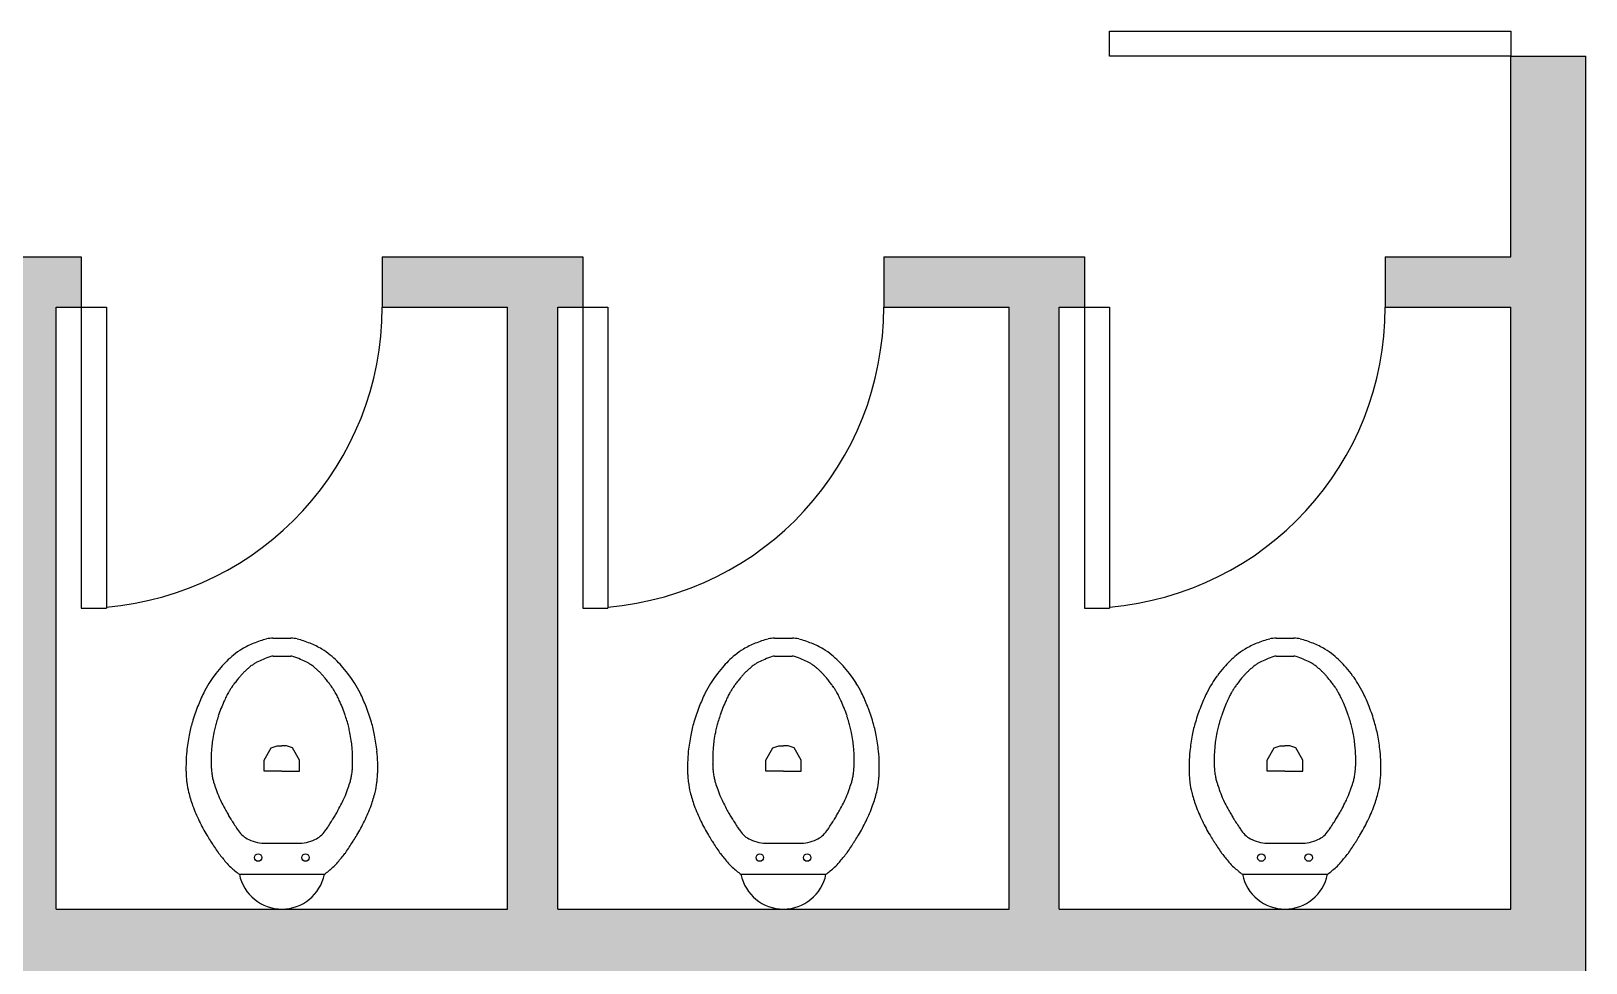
# Model space of a CAD drawing. Header units: metres. Extents: x 95 to 486, y 2972 to 3465.
# Drawn here: x 177.312 to 180.412, y 3035.162 to 3037.019 of the extents above; entities that cross this region are included whole.
import ezdxf

# ---------------------------------------------------------------- set-up
doc = ezdxf.new("R2010")
doc.units = ezdxf.units.M
for name, color, linetype in [('0_MUROS', 7, 'Continuous'), ('0_PUERTAS-VENTANAS', 3, 'Continuous'), ('0_SANITARIOS', 1, 'Continuous')]:
    doc.layers.add(name, color=color, linetype=linetype)

msp = doc.modelspace()

# ---------------------------------------------------------------- hatches: boundary and pattern name
at = {"layer": '0_MUROS'}
msp.add_hatch(color=256, dxfattribs=at).paths.add_polyline_path([(180.4124, 3036.9693), (180.2624, 3036.9693), (180.2624, 3036.5693), (180.0124, 3036.5693), (180.0124, 3036.4693), (180.2624, 3036.4693), (180.2624, 3035.2693), (179.3624, 3035.2693), (179.3624, 3036.4693), (179.4124, 3036.4693), (179.4124, 3036.5693), (179.0124, 3036.5693), (179.0124, 3036.4693), (179.2624, 3036.4693), (179.2624, 3035.2693), (178.3624, 3035.2693), (178.3624, 3036.4693), (178.4124, 3036.4693), (178.4124, 3036.5693), (178.0124, 3036.5693), (178.0124, 3036.4693), (178.2624, 3036.4693), (178.2624, 3035.2693), (177.3624, 3035.2693), (177.3624, 3036.4693), (177.4124, 3036.4693), (177.4124, 3036.5693), (177.0124, 3036.5693), (177.0124, 3036.4693), (177.2624, 3036.4693), (177.2624, 3035.2693), (176.3624, 3035.2693), (176.3624, 3036.4693), (176.4124, 3036.4693), (176.4124, 3036.5693), (176.3624, 3036.5693), (176.3624, 3036.9693), (176.2624, 3036.9693), (176.2624, 3035.2693), (175.3624, 3035.2693), (175.3624, 3036.5693), (175.2624, 3036.5693), (175.2624, 3035.2693), (174.3624, 3035.2693), (174.3624, 3036.5693), (174.2624, 3036.5693), (174.2624, 3035.2693), (170.9124, 3035.2693), (170.9124, 3035.1193), (174.2624, 3035.1193), (174.2624, 3033.8193), (174.3624, 3033.8193), (174.3624, 3035.1193), (175.2624, 3035.1193), (175.2624, 3033.8193), (175.3624, 3033.8193), (175.3624, 3035.1193), (176.2624, 3035.1193), (176.2624, 3033.4193), (176.3624, 3033.4193), (176.3624, 3035.1193), (177.2624, 3035.1193), (177.2624, 3033.9193), (177.0124, 3033.9193), (177.0124, 3033.8193), (177.4124, 3033.8193), (177.4124, 3033.9193), (177.3624, 3033.9193), (177.3624, 3035.1193), (178.2624, 3035.1193), (178.2624, 3033.9193), (178.0124, 3033.9193), (178.0124, 3033.8193), (178.4124, 3033.8193), (178.4124, 3033.9193), (178.3624, 3033.9193), (178.3624, 3035.1193), (179.2624, 3035.1193), (179.2624, 3033.9193), (179.0124, 3033.9193), (179.0124, 3033.8193), (179.4124, 3033.8193), (179.4124, 3033.9193), (179.3624, 3033.9193), (179.3624, 3035.1193), (180.2624, 3035.1193), (180.2624, 3033.9193), (180.0124, 3033.9193), (180.0124, 3033.8193), (180.2624, 3033.8193), (180.2624, 3033.4193), (180.4124, 3033.4193)])

# ---------------------------------------------------------------- linework, layer by layer
for p, q in [((180.2624, 3036.5693), (180.2624, 3036.9693)), ((180.2624, 3036.9693), (180.4124, 3036.9693)), ((180.4124, 3033.4193), (180.4124, 3036.9693)), ((177.0124, 3036.5693), (177.4124, 3036.5693)), ((177.4124, 3036.5693), (177.4124, 3036.4693)), ((178.0124, 3036.5693), (178.0124, 3036.4693)), ((178.0124, 3036.5693), (178.4124, 3036.5693)), ((178.4124, 3036.5693), (178.4124, 3036.4693)), ((179.0124, 3036.5693), (179.0124, 3036.4693)), ((179.0124, 3036.5693), (179.4124, 3036.5693)), ((179.4124, 3036.5693), (179.4124, 3036.4693)), ((180.0124, 3036.5693), (180.0124, 3036.4693)), ((180.0124, 3036.5693), (180.2624, 3036.5693)), ((177.3624, 3036.4693), (177.4124, 3036.4693)), ((177.3624, 3035.2693), (177.3624, 3036.4693)), ((178.0124, 3036.4693), (178.2624, 3036.4693)), ((178.2624, 3035.2693), (178.2624, 3036.4693)), ((178.3624, 3035.2693), (178.3624, 3036.4693)), ((178.3624, 3036.4693), (178.4124, 3036.4693)), ((179.0124, 3036.4693), (179.2624, 3036.4693)), ((179.2624, 3035.2693), (179.2624, 3036.4693)), ((179.3624, 3035.2693), (179.3624, 3036.4693)), ((179.3624, 3036.4693), (179.4124, 3036.4693)), ((180.0124, 3036.4693), (180.2624, 3036.4693)), ((180.2624, 3035.2693), (180.2624, 3036.4693)), ((177.3624, 3035.2693), (178.2624, 3035.2693)), ((178.3624, 3035.2693), (179.2624, 3035.2693)), ((179.3624, 3035.2693), (180.2624, 3035.2693))]:
    msp.add_line(p, q, dxfattribs=at)
at = {"layer": '0_PUERTAS-VENTANAS'}
for p, q in [((179.4624, 3036.9693), (179.4624, 3037.0193)), ((179.4624, 3037.0193), (180.2624, 3037.0193)), ((180.2624, 3037.0193), (180.2624, 3036.9693)), ((180.2624, 3036.9693), (179.4624, 3036.9693)), ((177.4124, 3036.4693), (177.4124, 3035.8693)), ((177.4124, 3036.4693), (177.4624, 3036.4693)), ((177.4624, 3036.4693), (177.4624, 3035.8693)), ((178.4124, 3036.4693), (178.4124, 3035.8693)), ((178.4124, 3036.4693), (178.4624, 3036.4693)), ((178.4624, 3036.4693), (178.4624, 3035.8693)), ((179.4124, 3036.4693), (179.4124, 3035.8693)), ((179.4124, 3036.4693), (179.4624, 3036.4693)), ((179.4624, 3036.4693), (179.4624, 3035.8693)), ((177.4124, 3035.8693), (177.4624, 3035.8693)), ((178.4124, 3035.8693), (178.4624, 3035.8693)), ((179.4124, 3035.8693), (179.4624, 3035.8693))]:
    msp.add_line(p, q, dxfattribs=at)
at = {"layer": '0_PUERTAS-VENTANAS', "color": 5}
for centre in [(177.4124, 3036.4693), (178.4124, 3036.4693), (179.4124, 3036.4693)]:
    msp.add_arc(centre, 0.6, 274.7636, 0, dxfattribs=at)
at = {"layer": '0_SANITARIOS', "color": 2}
for p, q in [((177.7946, 3035.8093), (177.8124, 3035.8093)), ((177.8124, 3035.8093), (177.8302, 3035.8093)), ((178.7946, 3035.8093), (178.8124, 3035.8093)), ((178.8124, 3035.8093), (178.8302, 3035.8093)), ((179.7946, 3035.8093), (179.8124, 3035.8093)), ((179.8124, 3035.8093), (179.8302, 3035.8093)), ((177.7947, 3035.7735), (177.8124, 3035.7735)), ((177.8124, 3035.7735), (177.83, 3035.7735)), ((178.7947, 3035.7735), (178.8124, 3035.7735)), ((178.8124, 3035.7735), (178.83, 3035.7735)), ((179.7947, 3035.7735), (179.8124, 3035.7735)), ((179.8124, 3035.7735), (179.83, 3035.7735)), ((177.777, 3035.5659), (177.7911, 3035.5904)), ((177.7911, 3035.5904), (177.803, 3035.5945)), ((177.803, 3035.5945), (177.8124, 3035.5945)), ((177.8218, 3035.5945), (177.8124, 3035.5945)), ((177.8337, 3035.5904), (177.8218, 3035.5945)), ((177.8478, 3035.5659), (177.8337, 3035.5904)), ((178.777, 3035.5659), (178.7911, 3035.5904)), ((178.7911, 3035.5904), (178.803, 3035.5945)), ((178.803, 3035.5945), (178.8124, 3035.5945)), ((178.8218, 3035.5945), (178.8124, 3035.5945)), ((178.8337, 3035.5904), (178.8218, 3035.5945)), ((178.8478, 3035.5659), (178.8337, 3035.5904)), ((179.777, 3035.5659), (179.7911, 3035.5904)), ((179.7911, 3035.5904), (179.803, 3035.5945)), ((179.803, 3035.5945), (179.8124, 3035.5945)), ((179.8218, 3035.5945), (179.8124, 3035.5945)), ((179.8337, 3035.5904), (179.8218, 3035.5945)), ((179.8478, 3035.5659), (179.8337, 3035.5904)), ((177.777, 3035.5441), (177.777, 3035.5659)), ((177.8478, 3035.5441), (177.8478, 3035.5659)), ((178.777, 3035.5441), (178.777, 3035.5659)), ((178.8478, 3035.5441), (178.8478, 3035.5659)), ((179.777, 3035.5441), (179.777, 3035.5659)), ((179.8478, 3035.5441), (179.8478, 3035.5659)), ((177.8124, 3035.5441), (177.777, 3035.5441)), ((177.8124, 3035.5441), (177.8478, 3035.5441)), ((178.8124, 3035.5441), (178.777, 3035.5441)), ((178.8124, 3035.5441), (178.8478, 3035.5441)), ((179.8124, 3035.5441), (179.777, 3035.5441)), ((179.8124, 3035.5441), (179.8478, 3035.5441)), ((177.8124, 3035.4003), (177.7814, 3035.4003)), ((177.8434, 3035.4003), (177.8124, 3035.4003)), ((178.8124, 3035.4003), (178.7814, 3035.4003)), ((178.8434, 3035.4003), (178.8124, 3035.4003)), ((179.8124, 3035.4003), (179.7814, 3035.4003)), ((179.8434, 3035.4003), (179.8124, 3035.4003)), ((177.7276, 3035.3386), (177.8971, 3035.3386)), ((178.7276, 3035.3386), (178.8971, 3035.3386)), ((179.7276, 3035.3386), (179.8971, 3035.3386))]:
    msp.add_line(p, q, dxfattribs=at)
for centre in [(177.7652, 3035.3719), (177.8596, 3035.3719), (178.7652, 3035.3719), (178.8596, 3035.3719), (179.7652, 3035.3719), (179.8596, 3035.3719)]:
    msp.add_circle(centre, 0.00738, dxfattribs=at)
for centre, radius, start, end in [((177.839, 3035.5944), 0.2207, 104.9863, 112.0252), ((177.7946, 3035.7604), 0.0489, 90, 104.9863), ((177.8302, 3035.7604), 0.0489, 75.0137, 90), ((177.7857, 3035.5944), 0.2207, 67.9748, 75.0137), ((178.839, 3035.5944), 0.2207, 104.9863, 112.0252), ((178.7946, 3035.7604), 0.0489, 90, 104.9863), ((178.8302, 3035.7604), 0.0489, 75.0137, 90), ((178.7857, 3035.5944), 0.2207, 67.9748, 75.0137), ((179.839, 3035.5944), 0.2207, 104.9863, 112.0252), ((179.7946, 3035.7604), 0.0489, 90, 104.9863), ((179.8302, 3035.7604), 0.0489, 75.0137, 90), ((179.7857, 3035.5944), 0.2207, 67.9748, 75.0137), ((177.8695, 3035.5937), 0.2381, 130.1987, 134.5972), ((177.7917, 3035.6858), 0.1175, 120.0689, 130.1987), ((177.8261, 3035.6264), 0.1862, 112.0252, 120.0689), ((177.8478, 3035.601), 0.1811, 108.53, 113.6942), ((177.7947, 3035.7593), 0.0142, 90, 108.53), ((177.83, 3035.7593), 0.0142, 71.47, 90), ((177.777, 3035.601), 0.1811, 66.3058, 71.47), ((177.7987, 3035.6264), 0.1862, 59.9311, 67.9748), ((177.8331, 3035.6858), 0.1175, 49.8013, 59.9311), ((177.7552, 3035.5937), 0.2381, 45.4028, 49.8013), ((178.8695, 3035.5937), 0.2381, 130.1987, 134.5972), ((178.7917, 3035.6858), 0.1175, 120.0689, 130.1987), ((178.8261, 3035.6264), 0.1862, 112.0252, 120.0689), ((178.8478, 3035.601), 0.1811, 108.53, 113.6942), ((178.7947, 3035.7593), 0.0142, 90, 108.53), ((178.83, 3035.7593), 0.0142, 71.47, 90), ((178.777, 3035.601), 0.1811, 66.3058, 71.47), ((178.7987, 3035.6264), 0.1862, 59.9311, 67.9748), ((178.8331, 3035.6858), 0.1175, 49.8013, 59.9311), ((178.7552, 3035.5937), 0.2381, 45.4028, 49.8013), ((179.8695, 3035.5937), 0.2381, 130.1987, 134.5972), ((179.7917, 3035.6858), 0.1175, 120.0689, 130.1987), ((179.8261, 3035.6264), 0.1862, 112.0252, 120.0689), ((179.8478, 3035.601), 0.1811, 108.53, 113.6942), ((179.7947, 3035.7593), 0.0142, 90, 108.53), ((179.83, 3035.7593), 0.0142, 71.47, 90), ((179.777, 3035.601), 0.1811, 66.3058, 71.47), ((179.7987, 3035.6264), 0.1862, 59.9311, 67.9748), ((179.8331, 3035.6858), 0.1175, 49.8013, 59.9311), ((179.7552, 3035.5937), 0.2381, 45.4028, 49.8013), ((177.9232, 3035.5507), 0.3067, 139.2907, 143.215), ((177.8492, 3035.6144), 0.2091, 134.5972, 139.2907), ((177.9208, 3035.5608), 0.2577, 135.3572, 136.944), ((177.8332, 3035.6473), 0.1346, 132.398, 135.3572), ((177.8479, 3035.6312), 0.1563, 129.6524, 132.398), ((177.7896, 3035.7015), 0.0651, 125.1338, 129.6524), ((177.8177, 3035.6616), 0.1139, 121.7176, 125.1338), ((177.7876, 3035.7103), 0.0567, 116.0471, 121.7176), ((177.9072, 3035.4657), 0.3289, 113.6942, 116.0471), ((177.7176, 3035.4657), 0.3289, 63.9529, 66.3058), ((177.8371, 3035.7103), 0.0567, 58.2824, 63.9529), ((177.807, 3035.6616), 0.1139, 54.8662, 58.2824), ((177.8351, 3035.7015), 0.0651, 50.3476, 54.8662), ((177.7769, 3035.6312), 0.1563, 47.602, 50.3476), ((177.7916, 3035.6473), 0.1346, 44.6428, 47.602), ((177.7039, 3035.5608), 0.2577, 43.056, 44.6428), ((177.7756, 3035.6144), 0.2091, 40.7093, 45.4028), ((177.7016, 3035.5507), 0.3067, 36.785, 40.7093), ((178.9232, 3035.5507), 0.3067, 139.2907, 143.215), ((178.8492, 3035.6144), 0.2091, 134.5972, 139.2907), ((178.9208, 3035.5608), 0.2577, 135.3572, 136.944), ((178.8332, 3035.6473), 0.1346, 132.398, 135.3572), ((178.8479, 3035.6312), 0.1563, 129.6524, 132.398), ((178.7896, 3035.7015), 0.0651, 125.1338, 129.6524), ((178.8177, 3035.6616), 0.1139, 121.7176, 125.1338), ((178.7876, 3035.7103), 0.0567, 116.0471, 121.7176), ((178.9072, 3035.4657), 0.3289, 113.6942, 116.0471), ((178.7176, 3035.4657), 0.3289, 63.9529, 66.3058), ((178.8371, 3035.7103), 0.0567, 58.2824, 63.9529), ((178.807, 3035.6616), 0.1139, 54.8662, 58.2824), ((178.8351, 3035.7015), 0.0651, 50.3476, 54.8662), ((178.7769, 3035.6312), 0.1563, 47.602, 50.3476), ((178.7916, 3035.6473), 0.1346, 44.6428, 47.602), ((178.7039, 3035.5608), 0.2577, 43.056, 44.6428), ((178.7756, 3035.6144), 0.2091, 40.7093, 45.4028), ((178.7016, 3035.5507), 0.3067, 36.785, 40.7093), ((179.9232, 3035.5507), 0.3067, 139.2907, 143.215), ((179.8492, 3035.6144), 0.2091, 134.5972, 139.2907), ((179.9208, 3035.5608), 0.2577, 135.3572, 136.944), ((179.8332, 3035.6473), 0.1346, 132.398, 135.3572), ((179.8479, 3035.6312), 0.1563, 129.6524, 132.398), ((179.7896, 3035.7015), 0.0651, 125.1338, 129.6524), ((179.8177, 3035.6616), 0.1139, 121.7176, 125.1338), ((179.7876, 3035.7103), 0.0567, 116.0471, 121.7176), ((179.9072, 3035.4657), 0.3289, 113.6942, 116.0471), ((179.7176, 3035.4657), 0.3289, 63.9529, 66.3058), ((179.8371, 3035.7103), 0.0567, 58.2824, 63.9529), ((179.807, 3035.6616), 0.1139, 54.8662, 58.2824), ((179.8351, 3035.7015), 0.0651, 50.3476, 54.8662), ((179.7769, 3035.6312), 0.1563, 47.602, 50.3476), ((179.7916, 3035.6473), 0.1346, 44.6428, 47.602), ((179.7039, 3035.5608), 0.2577, 43.056, 44.6428), ((179.7756, 3035.6144), 0.2091, 40.7093, 45.4028), ((179.7016, 3035.5507), 0.3067, 36.785, 40.7093), ((177.8311, 3035.6152), 0.1942, 147.6648, 154.0435), ((177.8686, 3035.5915), 0.2386, 143.215, 147.6648), ((177.8105, 3035.6425), 0.1199, 147.6623, 150.8541), ((177.8658, 3035.6075), 0.1853, 145.4399, 147.6623), ((177.8776, 3035.5993), 0.1997, 143.2993, 145.4399), ((177.9301, 3035.5602), 0.2651, 141.2528, 143.2993), ((177.8752, 3035.6042), 0.1947, 138.865, 141.2528), ((177.861, 3035.6167), 0.1758, 136.944, 138.865), ((177.7638, 3035.6167), 0.1758, 41.135, 43.056), ((177.7495, 3035.6042), 0.1947, 38.7472, 41.135), ((177.6946, 3035.5602), 0.2651, 36.7007, 38.7472), ((177.7471, 3035.5993), 0.1997, 34.5601, 36.7007), ((177.759, 3035.6075), 0.1853, 32.3377, 34.5601), ((177.8142, 3035.6425), 0.1199, 29.1459, 32.3377), ((177.7562, 3035.5915), 0.2386, 32.3352, 36.785), ((177.7936, 3035.6152), 0.1942, 25.9565, 32.3352), ((178.8311, 3035.6152), 0.1942, 147.6648, 154.0435), ((178.8686, 3035.5915), 0.2386, 143.215, 147.6648), ((178.8105, 3035.6425), 0.1199, 147.6623, 150.8541), ((178.8658, 3035.6075), 0.1853, 145.4399, 147.6623), ((178.8776, 3035.5993), 0.1997, 143.2993, 145.4399), ((178.9301, 3035.5602), 0.2651, 141.2528, 143.2993), ((178.8752, 3035.6042), 0.1947, 138.865, 141.2528), ((178.861, 3035.6167), 0.1758, 136.944, 138.865), ((178.7638, 3035.6167), 0.1758, 41.135, 43.056), ((178.7495, 3035.6042), 0.1947, 38.7472, 41.135), ((178.6946, 3035.5602), 0.2651, 36.7007, 38.7472), ((178.7471, 3035.5993), 0.1997, 34.5601, 36.7007), ((178.759, 3035.6075), 0.1853, 32.3377, 34.5601), ((178.8142, 3035.6425), 0.1199, 29.1459, 32.3377), ((178.7562, 3035.5915), 0.2386, 32.3352, 36.785), ((178.7936, 3035.6152), 0.1942, 25.9565, 32.3352), ((179.8311, 3035.6152), 0.1942, 147.6648, 154.0435), ((179.8686, 3035.5915), 0.2386, 143.215, 147.6648), ((179.8105, 3035.6425), 0.1199, 147.6623, 150.8541), ((179.8658, 3035.6075), 0.1853, 145.4399, 147.6623), ((179.8776, 3035.5993), 0.1997, 143.2993, 145.4399), ((179.9301, 3035.5602), 0.2651, 141.2528, 143.2993), ((179.8752, 3035.6042), 0.1947, 138.865, 141.2528), ((179.861, 3035.6167), 0.1758, 136.944, 138.865), ((179.7638, 3035.6167), 0.1758, 41.135, 43.056), ((179.7495, 3035.6042), 0.1947, 38.7472, 41.135), ((179.6946, 3035.5602), 0.2651, 36.7007, 38.7472), ((179.7471, 3035.5993), 0.1997, 34.5601, 36.7007), ((179.759, 3035.6075), 0.1853, 32.3377, 34.5601), ((179.8142, 3035.6425), 0.1199, 29.1459, 32.3377), ((179.7562, 3035.5915), 0.2386, 32.3352, 36.785), ((179.7936, 3035.6152), 0.1942, 25.9565, 32.3352), ((177.9924, 3035.5367), 0.3736, 154.0435, 158.6416), ((178.0465, 3035.5296), 0.3818, 156.3425, 158.6232), ((177.8727, 3035.6058), 0.192, 153.1266, 156.3425), ((177.9123, 3035.5857), 0.2365, 150.8541, 153.1266), ((177.7124, 3035.5857), 0.2365, 26.8734, 29.1459), ((177.752, 3035.6058), 0.192, 23.6575, 26.8734), ((177.5783, 3035.5296), 0.3818, 21.3768, 23.6575), ((177.6324, 3035.5367), 0.3736, 21.3584, 25.9565), ((178.9924, 3035.5367), 0.3736, 154.0435, 158.6416), ((179.0465, 3035.5296), 0.3818, 156.3425, 158.6232), ((178.8727, 3035.6058), 0.192, 153.1266, 156.3425), ((178.9123, 3035.5857), 0.2365, 150.8541, 153.1266), ((178.7124, 3035.5857), 0.2365, 26.8734, 29.1459), ((178.752, 3035.6058), 0.192, 23.6575, 26.8734), ((178.5783, 3035.5296), 0.3818, 21.3768, 23.6575), ((178.6324, 3035.5367), 0.3736, 21.3584, 25.9565), ((179.9924, 3035.5367), 0.3736, 154.0435, 158.6416), ((180.0465, 3035.5296), 0.3818, 156.3425, 158.6232), ((179.8727, 3035.6058), 0.192, 153.1266, 156.3425), ((179.9123, 3035.5857), 0.2365, 150.8541, 153.1266), ((179.7124, 3035.5857), 0.2365, 26.8734, 29.1459), ((179.752, 3035.6058), 0.192, 23.6575, 26.8734), ((179.5783, 3035.5296), 0.3818, 21.3768, 23.6575), ((179.6324, 3035.5367), 0.3736, 21.3584, 25.9565), ((178.0022, 3035.5329), 0.3841, 158.6416, 163.5108), ((177.9166, 3035.5749), 0.2441, 161.0762, 164.075), ((178.0308, 3035.5358), 0.3649, 158.6232, 161.0762), ((177.594, 3035.5358), 0.3649, 18.9238, 21.3768), ((177.7082, 3035.5749), 0.2441, 15.925, 18.9238), ((177.6226, 3035.5329), 0.3841, 16.4892, 21.3584), ((179.0022, 3035.5329), 0.3841, 158.6416, 163.5108), ((178.9166, 3035.5749), 0.2441, 161.0762, 164.075), ((179.0308, 3035.5358), 0.3649, 158.6232, 161.0762), ((178.594, 3035.5358), 0.3649, 18.9238, 21.3768), ((178.7082, 3035.5749), 0.2441, 15.925, 18.9238), ((178.6226, 3035.5329), 0.3841, 16.4892, 21.3584), ((180.0022, 3035.5329), 0.3841, 158.6416, 163.5108), ((179.9166, 3035.5749), 0.2441, 161.0762, 164.075), ((180.0308, 3035.5358), 0.3649, 158.6232, 161.0762), ((179.594, 3035.5358), 0.3649, 18.9238, 21.3768), ((179.7082, 3035.5749), 0.2441, 15.925, 18.9238), ((179.6226, 3035.5329), 0.3841, 16.4892, 21.3584), ((178.0826, 3035.531), 0.4629, 169.4386, 173.4513), ((177.8824, 3035.5683), 0.2593, 163.5108, 169.4386), ((178.01, 3035.5544), 0.3399, 168.7198, 171.445), ((177.9566, 3035.5651), 0.2854, 166.4747, 168.7198), ((177.922, 3035.5734), 0.2498, 164.075, 166.4747), ((177.7027, 3035.5734), 0.2498, 13.5253, 15.925), ((177.6681, 3035.5651), 0.2854, 11.2802, 13.5253), ((177.6147, 3035.5544), 0.3399, 8.555, 11.2802), ((177.7423, 3035.5683), 0.2593, 10.5614, 16.4892), ((177.5422, 3035.531), 0.4629, 6.5487, 10.5614), ((179.0826, 3035.531), 0.4629, 169.4386, 173.4513), ((178.8824, 3035.5683), 0.2593, 163.5108, 169.4386), ((179.01, 3035.5544), 0.3399, 168.7198, 171.445), ((178.9566, 3035.5651), 0.2854, 166.4747, 168.7198), ((178.922, 3035.5734), 0.2498, 164.075, 166.4747), ((178.7027, 3035.5734), 0.2498, 13.5253, 15.925), ((178.6681, 3035.5651), 0.2854, 11.2802, 13.5253), ((178.6147, 3035.5544), 0.3399, 8.555, 11.2802), ((178.7423, 3035.5683), 0.2593, 10.5614, 16.4892), ((178.5422, 3035.531), 0.4629, 6.5487, 10.5614), ((180.0826, 3035.531), 0.4629, 169.4386, 173.4513), ((179.8824, 3035.5683), 0.2593, 163.5108, 169.4386), ((180.01, 3035.5544), 0.3399, 168.7198, 171.445), ((179.9566, 3035.5651), 0.2854, 166.4747, 168.7198), ((179.922, 3035.5734), 0.2498, 164.075, 166.4747), ((179.7027, 3035.5734), 0.2498, 13.5253, 15.925), ((179.6681, 3035.5651), 0.2854, 11.2802, 13.5253), ((179.6147, 3035.5544), 0.3399, 8.555, 11.2802), ((179.7423, 3035.5683), 0.2593, 10.5614, 16.4892), ((179.5422, 3035.531), 0.4629, 6.5487, 10.5614), ((177.8433, 3035.5585), 0.222, 173.4513, 179.2465), ((178.1143, 3035.5528), 0.4436, 174.8989, 176.3489), ((177.8832, 3035.5735), 0.2116, 171.445, 174.8989), ((177.7415, 3035.5735), 0.2116, 5.1011, 8.555), ((177.5104, 3035.5528), 0.4436, 3.6511, 5.1011), ((177.7814, 3035.5585), 0.222, 0.7535, 6.5487), ((178.8433, 3035.5585), 0.222, 173.4513, 179.2465), ((179.1143, 3035.5528), 0.4436, 174.8989, 176.3489), ((178.8832, 3035.5735), 0.2116, 171.445, 174.8989), ((178.7415, 3035.5735), 0.2116, 5.1011, 8.555), ((178.5104, 3035.5528), 0.4436, 3.6511, 5.1011), ((178.7814, 3035.5585), 0.222, 0.7535, 6.5487), ((179.8433, 3035.5585), 0.222, 173.4513, 179.2465), ((180.1143, 3035.5528), 0.4436, 174.8989, 176.3489), ((179.8832, 3035.5735), 0.2116, 171.445, 174.8989), ((179.7415, 3035.5735), 0.2116, 5.1011, 8.555), ((179.5104, 3035.5528), 0.4436, 3.6511, 5.1011), ((179.7814, 3035.5585), 0.222, 0.7535, 6.5487), ((178.4339, 3035.5507), 0.8127, 179.2465, 180.3871), ((178.3347, 3035.5632), 0.6634, 178.9888, 179.8168), ((177.8973, 3035.5646), 0.226, 179.8168, 181.2352), ((177.8051, 3035.5726), 0.1338, 176.3489, 178.9888), ((178.4405, 3035.5763), 0.7694, 181.2352, 181.5772), ((177.7143, 3035.5563), 0.043, 181.5772, 183.0242), ((177.729, 3035.5571), 0.0576, 183.0242, 183.8125), ((178.3172, 3035.5963), 0.6472, 183.8125, 184.0477), ((177.3075, 3035.5963), 0.6472, 355.9523, 356.1875), ((177.8196, 3035.5726), 0.1338, 1.0112, 3.6511), ((177.9104, 3035.5563), 0.043, 356.9758, 358.4228), ((177.8958, 3035.5571), 0.0576, 356.1875, 356.9758), ((177.2901, 3035.5632), 0.6634, 0.1832, 1.0112), ((177.1843, 3035.5763), 0.7694, 358.4228, 358.7648), ((177.7275, 3035.5646), 0.226, 358.7648, 0.1832), ((177.1908, 3035.5507), 0.8127, 359.6129, 0.7535), ((179.4339, 3035.5507), 0.8127, 179.2465, 180.3871), ((179.3347, 3035.5632), 0.6634, 178.9888, 179.8168), ((178.8973, 3035.5646), 0.226, 179.8168, 181.2352), ((178.8051, 3035.5726), 0.1338, 176.3489, 178.9888), ((179.4405, 3035.5763), 0.7694, 181.2352, 181.5772), ((178.7143, 3035.5563), 0.043, 181.5772, 183.0242), ((178.729, 3035.5571), 0.0576, 183.0242, 183.8125), ((179.3172, 3035.5963), 0.6472, 183.8125, 184.0477), ((178.3075, 3035.5963), 0.6472, 355.9523, 356.1875), ((178.8196, 3035.5726), 0.1338, 1.0112, 3.6511), ((178.9104, 3035.5563), 0.043, 356.9758, 358.4228), ((178.8958, 3035.5571), 0.0576, 356.1875, 356.9758), ((178.2901, 3035.5632), 0.6634, 0.1832, 1.0112), ((178.1843, 3035.5763), 0.7694, 358.4228, 358.7648), ((178.7275, 3035.5646), 0.226, 358.7648, 0.1832), ((178.1908, 3035.5507), 0.8127, 359.6129, 0.7535), ((180.4339, 3035.5507), 0.8127, 179.2465, 180.3871), ((180.3347, 3035.5632), 0.6634, 178.9888, 179.8168), ((179.8973, 3035.5646), 0.226, 179.8168, 181.2352), ((179.8051, 3035.5726), 0.1338, 176.3489, 178.9888), ((180.4405, 3035.5763), 0.7694, 181.2352, 181.5772), ((179.7143, 3035.5563), 0.043, 181.5772, 183.0242), ((179.729, 3035.5571), 0.0576, 183.0242, 183.8125), ((180.3172, 3035.5963), 0.6472, 183.8125, 184.0477), ((179.3075, 3035.5963), 0.6472, 355.9523, 356.1875), ((179.8196, 3035.5726), 0.1338, 1.0112, 3.6511), ((179.9104, 3035.5563), 0.043, 356.9758, 358.4228), ((179.8958, 3035.5571), 0.0576, 356.1875, 356.9758), ((179.2901, 3035.5632), 0.6634, 0.1832, 1.0112), ((179.1843, 3035.5763), 0.7694, 358.4228, 358.7648), ((179.7275, 3035.5646), 0.226, 358.7648, 0.1832), ((179.1908, 3035.5507), 0.8127, 359.6129, 0.7535), ((177.8079, 3035.5465), 0.1867, 180.3871, 182.7672), ((177.7659, 3035.5444), 0.1446, 182.7672, 184.8577), ((178.1768, 3035.5794), 0.557, 184.8577, 185.9227), ((177.7621, 3035.5363), 0.14, 185.9227, 194.2054), ((177.8015, 3035.5598), 0.1301, 184.0477, 185.3902), ((178.2382, 3035.601), 0.5689, 185.3902, 186.0323), ((177.7399, 3035.5484), 0.0678, 186.0323, 190.0641), ((177.8724, 3035.5719), 0.2023, 190.0641, 192.397), ((177.7688, 3035.5491), 0.0962, 192.397, 197.2573), ((177.9459, 3035.6042), 0.2817, 197.2573, 200.0968), ((177.6788, 3035.6042), 0.2817, 339.9032, 342.7427), ((177.856, 3035.5491), 0.0962, 342.7427, 347.603), ((177.7523, 3035.5719), 0.2023, 347.603, 349.9359), ((177.8848, 3035.5484), 0.0678, 349.9359, 353.9677), ((177.3865, 3035.601), 0.5689, 353.9677, 354.6098), ((177.8233, 3035.5598), 0.1301, 354.6098, 355.9523), ((177.8627, 3035.5363), 0.14, 345.7946, 354.0773), ((177.4479, 3035.5794), 0.557, 354.0773, 355.1423), ((177.8589, 3035.5444), 0.1446, 355.1423, 357.2328), ((177.8168, 3035.5465), 0.1867, 357.2328, 359.6129), ((178.8079, 3035.5465), 0.1867, 180.3871, 182.7672), ((178.7659, 3035.5444), 0.1446, 182.7672, 184.8577), ((179.1768, 3035.5794), 0.557, 184.8577, 185.9227), ((178.7621, 3035.5363), 0.14, 185.9227, 194.2054), ((178.8015, 3035.5598), 0.1301, 184.0477, 185.3902), ((179.2382, 3035.601), 0.5689, 185.3902, 186.0323), ((178.7399, 3035.5484), 0.0678, 186.0323, 190.0641), ((178.8724, 3035.5719), 0.2023, 190.0641, 192.397), ((178.7688, 3035.5491), 0.0962, 192.397, 197.2573), ((178.9459, 3035.6042), 0.2817, 197.2573, 200.0968), ((178.6788, 3035.6042), 0.2817, 339.9032, 342.7427), ((178.856, 3035.5491), 0.0962, 342.7427, 347.603), ((178.7523, 3035.5719), 0.2023, 347.603, 349.9359), ((178.8848, 3035.5484), 0.0678, 349.9359, 353.9677), ((178.3865, 3035.601), 0.5689, 353.9677, 354.6098), ((178.8233, 3035.5598), 0.1301, 354.6098, 355.9523), ((178.8627, 3035.5363), 0.14, 345.7946, 354.0773), ((178.4479, 3035.5794), 0.557, 354.0773, 355.1423), ((178.8589, 3035.5444), 0.1446, 355.1423, 357.2328), ((178.8168, 3035.5465), 0.1867, 357.2328, 359.6129), ((179.8079, 3035.5465), 0.1867, 180.3871, 182.7672), ((179.7659, 3035.5444), 0.1446, 182.7672, 184.8577), ((180.1768, 3035.5794), 0.557, 184.8577, 185.9227), ((179.7621, 3035.5363), 0.14, 185.9227, 194.2054), ((179.8015, 3035.5598), 0.1301, 184.0477, 185.3902), ((180.2382, 3035.601), 0.5689, 185.3902, 186.0323), ((179.7399, 3035.5484), 0.0678, 186.0323, 190.0641), ((179.8724, 3035.5719), 0.2023, 190.0641, 192.397), ((179.7688, 3035.5491), 0.0962, 192.397, 197.2573), ((179.9459, 3035.6042), 0.2817, 197.2573, 200.0968), ((179.6788, 3035.6042), 0.2817, 339.9032, 342.7427), ((179.856, 3035.5491), 0.0962, 342.7427, 347.603), ((179.7523, 3035.5719), 0.2023, 347.603, 349.9359), ((179.8848, 3035.5484), 0.0678, 349.9359, 353.9677), ((179.3865, 3035.601), 0.5689, 353.9677, 354.6098), ((179.8233, 3035.5598), 0.1301, 354.6098, 355.9523), ((179.8627, 3035.5363), 0.14, 345.7946, 354.0773), ((179.4479, 3035.5794), 0.557, 354.0773, 355.1423), ((179.8589, 3035.5444), 0.1446, 355.1423, 357.2328), ((179.8168, 3035.5465), 0.1867, 357.2328, 359.6129), ((177.8761, 3035.5652), 0.2576, 194.2054, 200.3092), ((177.9895, 3035.6201), 0.3281, 200.0968, 202.9816), ((177.8671, 3035.5682), 0.1952, 202.9816, 206.7224), ((177.7576, 3035.5682), 0.1952, 333.2776, 337.0184), ((177.6353, 3035.6201), 0.3281, 337.0184, 339.9032), ((177.7487, 3035.5652), 0.2576, 339.6908, 345.7946), ((178.8761, 3035.5652), 0.2576, 194.2054, 200.3092), ((178.9895, 3035.6201), 0.3281, 200.0968, 202.9816), ((178.8671, 3035.5682), 0.1952, 202.9816, 206.7224), ((178.7576, 3035.5682), 0.1952, 333.2776, 337.0184), ((178.6353, 3035.6201), 0.3281, 337.0184, 339.9032), ((178.7487, 3035.5652), 0.2576, 339.6908, 345.7946), ((179.8761, 3035.5652), 0.2576, 194.2054, 200.3092), ((179.9895, 3035.6201), 0.3281, 200.0968, 202.9816), ((179.8671, 3035.5682), 0.1952, 202.9816, 206.7224), ((179.7576, 3035.5682), 0.1952, 333.2776, 337.0184), ((179.6353, 3035.6201), 0.3281, 337.0184, 339.9032), ((179.7487, 3035.5652), 0.2576, 339.6908, 345.7946), ((177.9755, 3035.602), 0.3636, 200.3092, 205.654), ((178.1694, 3035.7204), 0.5336, 206.7224, 208.4998), ((177.8831, 3035.5649), 0.2078, 208.4998, 211.3481), ((177.7416, 3035.5649), 0.2078, 328.6519, 331.5002), ((177.4553, 3035.7204), 0.5336, 331.5002, 333.2776), ((177.6493, 3035.602), 0.3636, 334.346, 339.6908), ((178.9755, 3035.602), 0.3636, 200.3092, 205.654), ((179.1694, 3035.7204), 0.5336, 206.7224, 208.4998), ((178.8831, 3035.5649), 0.2078, 208.4998, 211.3481), ((178.7416, 3035.5649), 0.2078, 328.6519, 331.5002), ((178.4553, 3035.7204), 0.5336, 331.5002, 333.2776), ((178.6493, 3035.602), 0.3636, 334.346, 339.6908), ((179.9755, 3035.602), 0.3636, 200.3092, 205.654), ((180.1694, 3035.7204), 0.5336, 206.7224, 208.4998), ((179.8831, 3035.5649), 0.2078, 208.4998, 211.3481), ((179.7416, 3035.5649), 0.2078, 328.6519, 331.5002), ((179.4553, 3035.7204), 0.5336, 331.5002, 333.2776), ((179.6493, 3035.602), 0.3636, 334.346, 339.6908), ((177.9368, 3035.5834), 0.3207, 205.654, 211.3456), ((182.0383, 3038.0961), 5.0733, 211.3481, 211.4571), ((177.9836, 3035.6156), 0.32, 211.4571, 211.8912), ((180.9947, 3037.4892), 3.8664, 211.8912, 211.9267), ((178.088, 3035.678), 0.4417, 211.9267, 212.0315), ((177.7377, 3035.4589), 0.0285, 212.0315, 212.8376), ((194.958, 3046.5726), 20.5236, 212.83762, 212.86764), ((177.8251, 3035.5025), 0.1255, 212.8676, 213.8734), ((179.4556, 3036.5971), 2.0893, 213.8734, 214.12), ((176.1692, 3036.5971), 2.0893, 325.88, 326.1266), ((177.7997, 3035.5025), 0.1255, 326.1266, 327.1324), ((160.6667, 3046.5726), 20.5236, 327.13236, 327.16238), ((177.887, 3035.4589), 0.0285, 327.1624, 327.9685), ((177.5367, 3035.678), 0.4417, 327.9685, 328.0733), ((174.63, 3037.4892), 3.8664, 328.0733, 328.1088), ((177.6411, 3035.6156), 0.32, 328.1088, 328.5429), ((173.5864, 3038.0961), 5.0733, 328.5429, 328.6519), ((177.6879, 3035.5834), 0.3207, 328.6544, 334.346), ((178.9368, 3035.5834), 0.3207, 205.654, 211.3456), ((183.0383, 3038.0961), 5.0733, 211.3481, 211.4571), ((178.9836, 3035.6156), 0.32, 211.4571, 211.8912), ((181.9947, 3037.4892), 3.8664, 211.8912, 211.9267), ((179.088, 3035.678), 0.4417, 211.9267, 212.0315), ((178.7377, 3035.4589), 0.0285, 212.0315, 212.8376), ((195.958, 3046.5726), 20.5236, 212.83762, 212.86764), ((178.8251, 3035.5025), 0.1255, 212.8676, 213.8734), ((180.4556, 3036.5971), 2.0893, 213.8734, 214.12), ((177.1692, 3036.5971), 2.0893, 325.88, 326.1266), ((178.7997, 3035.5025), 0.1255, 326.1266, 327.1324), ((161.6667, 3046.5726), 20.5236, 327.13236, 327.16238), ((178.887, 3035.4589), 0.0285, 327.1624, 327.9685), ((178.5367, 3035.678), 0.4417, 327.9685, 328.0733), ((175.63, 3037.4892), 3.8664, 328.0733, 328.1088), ((178.6411, 3035.6156), 0.32, 328.1088, 328.5429), ((174.5864, 3038.0961), 5.0733, 328.5429, 328.6519), ((178.6879, 3035.5834), 0.3207, 328.6544, 334.346), ((179.9368, 3035.5834), 0.3207, 205.654, 211.3456), ((184.0383, 3038.0961), 5.0733, 211.3481, 211.4571), ((179.9836, 3035.6156), 0.32, 211.4571, 211.8912), ((182.9947, 3037.4892), 3.8664, 211.8912, 211.9267), ((180.088, 3035.678), 0.4417, 211.9267, 212.0315), ((179.7377, 3035.4589), 0.0285, 212.0315, 212.8376), ((196.958, 3046.5726), 20.5236, 212.83762, 212.86764), ((179.8251, 3035.5025), 0.1255, 212.8676, 213.8734), ((181.4556, 3036.5971), 2.0893, 213.8734, 214.12), ((178.1692, 3036.5971), 2.0893, 325.88, 326.1266), ((179.7997, 3035.5025), 0.1255, 326.1266, 327.1324), ((162.6667, 3046.5726), 20.5236, 327.13236, 327.16238), ((179.887, 3035.4589), 0.0285, 327.1624, 327.9685), ((179.5367, 3035.678), 0.4417, 327.9685, 328.0733), ((176.63, 3037.4892), 3.8664, 328.0733, 328.1088), ((179.6411, 3035.6156), 0.32, 328.1088, 328.5429), ((175.5864, 3038.0961), 5.0733, 328.5429, 328.6519), ((179.6879, 3035.5834), 0.3207, 328.6544, 334.346), ((180.3551, 3037.0564), 3.1523, 211.3456, 211.5687), ((177.93, 3035.5663), 0.306, 211.5687, 212.2846), ((178.202, 3035.7382), 0.6277, 212.2846, 213.3906), ((177.7667, 3035.4528), 0.0493, 214.12, 245.9305), ((177.7814, 3035.4856), 0.0852, 245.9305, 270), ((177.8434, 3035.4856), 0.0852, 270, 294.0695), ((177.858, 3035.4528), 0.0493, 294.0695, 325.88), ((177.4227, 3035.7382), 0.6277, 326.6094, 327.7154), ((177.6947, 3035.5663), 0.306, 327.7154, 328.4313), ((175.2696, 3037.0564), 3.1523, 328.4313, 328.6544), ((181.3551, 3037.0564), 3.1523, 211.3456, 211.5687), ((178.93, 3035.5663), 0.306, 211.5687, 212.2846), ((179.202, 3035.7382), 0.6277, 212.2846, 213.3906), ((178.7667, 3035.4528), 0.0493, 214.12, 245.9305), ((178.7814, 3035.4856), 0.0852, 245.9305, 270), ((178.8434, 3035.4856), 0.0852, 270, 294.0695), ((178.858, 3035.4528), 0.0493, 294.0695, 325.88), ((178.4227, 3035.7382), 0.6277, 326.6094, 327.7154), ((178.6947, 3035.5663), 0.306, 327.7154, 328.4313), ((176.2696, 3037.0564), 3.1523, 328.4313, 328.6544), ((182.3551, 3037.0564), 3.1523, 211.3456, 211.5687), ((179.93, 3035.5663), 0.306, 211.5687, 212.2846), ((180.202, 3035.7382), 0.6277, 212.2846, 213.3906), ((179.7667, 3035.4528), 0.0493, 214.12, 245.9305), ((179.7814, 3035.4856), 0.0852, 245.9305, 270), ((179.8434, 3035.4856), 0.0852, 270, 294.0695), ((179.858, 3035.4528), 0.0493, 294.0695, 325.88), ((179.4227, 3035.7382), 0.6277, 326.6094, 327.7154), ((179.6947, 3035.5663), 0.306, 327.7154, 328.4313), ((177.2696, 3037.0564), 3.1523, 328.4313, 328.6544), ((178.2742, 3035.7857), 0.7141, 213.3906, 214.4275), ((177.7102, 3035.3991), 0.0304, 214.4275, 219.2635), ((179.4306, 3036.8054), 2.2524, 219.2635, 219.8247), ((176.1942, 3036.8054), 2.2524, 320.1753, 320.7365), ((177.9146, 3035.3991), 0.0304, 320.7365, 325.5725), ((177.3506, 3035.7857), 0.7141, 325.5725, 326.6094), ((179.2742, 3035.7857), 0.7141, 213.3906, 214.4275), ((178.7102, 3035.3991), 0.0304, 214.4275, 219.2635), ((180.4306, 3036.8054), 2.2524, 219.2635, 219.8247), ((177.1942, 3036.8054), 2.2524, 320.1753, 320.7365), ((178.9146, 3035.3991), 0.0304, 320.7365, 325.5725), ((178.3506, 3035.7857), 0.7141, 325.5725, 326.6094), ((180.2742, 3035.7857), 0.7141, 213.3906, 214.4275), ((179.7102, 3035.3991), 0.0304, 214.4275, 219.2635), ((181.4306, 3036.8054), 2.2524, 219.2635, 219.8247), ((178.1942, 3036.8054), 2.2524, 320.1753, 320.7365), ((179.9146, 3035.3991), 0.0304, 320.7365, 325.5725), ((179.3506, 3035.7857), 0.7141, 325.5725, 326.6094), ((177.7775, 3035.4269), 0.1, 219.8247, 227.9261), ((177.8755, 3035.5355), 0.2463, 227.9261, 233.086), ((177.8124, 3035.3557), 0.0865, 191.4232, 348.5768), ((177.7492, 3035.5355), 0.2463, 306.914, 312.0739), ((177.8472, 3035.4269), 0.1, 312.0739, 320.1753), ((178.7775, 3035.4269), 0.1, 219.8247, 227.9261), ((178.8755, 3035.5355), 0.2463, 227.9261, 233.086), ((178.8124, 3035.3557), 0.0865, 191.4232, 348.5768), ((178.7492, 3035.5355), 0.2463, 306.914, 312.0739), ((178.8472, 3035.4269), 0.1, 312.0739, 320.1753), ((179.7775, 3035.4269), 0.1, 219.8247, 227.9261), ((179.8755, 3035.5355), 0.2463, 227.9261, 233.086), ((179.8124, 3035.3557), 0.0865, 191.4232, 348.5768), ((179.7492, 3035.5355), 0.2463, 306.914, 312.0739), ((179.8472, 3035.4269), 0.1, 312.0739, 320.1753)]:
    msp.add_arc(centre, radius, start, end, dxfattribs=at)

doc.saveas('drawing.dxf')
